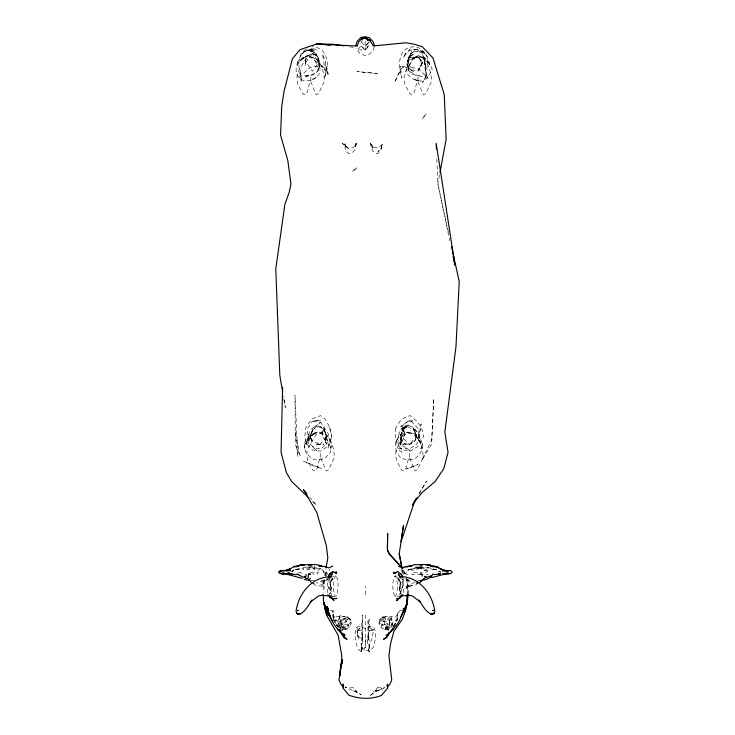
<?xml version="1.0" encoding="UTF-8"?>
<svg xmlns="http://www.w3.org/2000/svg" width="735" height="735" viewBox="0 0 735 735"><rect width="100%" height="100%" fill="white"/><g stroke="black" fill="none" stroke-linecap="round" stroke-linejoin="round"><path stroke-width="0.55" stroke-dasharray="3.67 2.76" d="M365.313 614.91L365.286 647.434C357.734 661.895 351.946 631.429 357.054 626.891L361.712 626.633L365.286 628.783L368.86 626.652L373.527 626.854C377.386 633.184 375.254 640.755 373.279 647.305L369.347 651.706L367.812 647.434C370.679 657.797 369.622 646.001 368.805 643.373L369.347 651.706M310.85 81.76L316.151 94.64L318.54 93.639L324.227 81.723C325.008 72.673 318.981 51.992 306.118 58.387L297.308 73.197L296.912 78.939L297.739 84.203L302.324 93.088L303.831 94.402L305.475 94.622C309.123 91.36 307.405 85.223 310.85 81.76L310.877 76.706M320.772 457.997L326.074 470.878L328.453 469.885L334.14 457.96C334.921 448.91 328.894 428.229 316.041 434.633L307.23 449.434L306.835 455.185L307.653 460.45L312.237 469.325L313.753 470.648L315.398 470.859C319.036 467.598 317.327 461.461 320.772 457.997L320.8 452.944M365.286 594.541L365.323 586.457M409.615 457.997L414.917 470.878L417.305 469.885L422.992 457.96C423.773 448.91 417.737 428.229 404.884 434.633L396.073 449.434L395.678 455.185L396.505 460.45L401.089 469.325L402.596 470.648L404.241 470.859C407.879 467.598 406.17 461.461 409.615 457.997L409.643 452.944M418.004 81.76L423.305 94.64L425.694 93.639L431.381 81.723C432.162 72.673 426.135 51.992 413.272 58.387L404.461 73.197L404.066 78.939L404.893 84.203L409.478 93.088L410.984 94.402L412.629 94.622C416.276 91.36 414.558 85.223 418.004 81.76L418.031 76.706M361.491 623.041L361.464 630.244L357.127 630.896L357.155 627.46M392.793 622.297L388.861 629.105L384.598 629.445L380.84 627.277L379.012 623.418L379.811 619.339L391.994 626.367L392.793 622.297L390.965 618.429L387.198 616.261L382.944 616.61L379.811 619.339L379.756 622.113L382.053 625.173L388.861 629.105L391.204 627.056M391.994 626.367L392.04 623.592L387.198 616.261L379.811 619.339M327.442 580.356L327.957 578.326L327.011 588.487L327.847 594.587M326.818 578.353L326.707 580.347L324.383 580.338L322.601 578.601M361.225 651.734L361.216 643.373L361.225 651.734L362.778 647.434L361.216 651.504M403.441 592.548L403.065 578.326M369.65 647.434L369.696 643.639L368.088 635.242L368.263 639.303L368.088 618.98L368.088 635.242L367.39 643.373L369.135 630.4L369.347 618.98M399.656 587.568L399.408 590.903L401.154 594.587L400.18 587.467M331.228 587.467L330.989 590.517L330.575 587.467M330.612 586.457L329.638 593.568M408.247 593.797L408.623 590.517L406.694 579.254M333.313 618.98L334.351 616.941L333.295 614.91L332.78 610.813L333.662 610.858C332.165 614.295 333.552 618.751 336.823 620.68L334.792 620.459L333.313 618.98L332.78 610.813L330.732 610.721L328.334 609.177M369.145 647.994L369.696 643.639L371.873 639.303L373.362 631.172L369.347 627.368L373.509 630.244L373.417 627.322M400.07 586.576L399.408 590.903L399.371 586.457M323.869 580.016L323.078 584.417L323.317 593.292M324.659 575.615L325.853 569.009M439.512 175.049L437.858 183.989L449.802 240.795M322.83 580.815L322.536 582.359L324.631 586.484L324.64 588.551M374.188 46.847L373.555 50.081L369.631 54.096L365.286 55.447L360.554 54.316L357.008 50.044L356.392 47.904M395.752 442.093C394.52 448.038 397.029 454.855 401.87 458.585L405.931 459.366L414.062 459.237C419.216 456.077 423.314 450.417 421.954 444.17L422.074 448.231L420.677 448.231C425.197 447.358 420.429 438.088 417.893 436.259C413.759 431.932 407.089 431.179 401.87 433.916L397.929 438.216L395.752 442.093L397.929 438.216M331.761 436.039L329.528 445.162L320.561 451.235L312.43 449.958L306.752 444.17L304.832 436.039L305.751 427.908L311.695 419.042L320.561 415.652L325.697 419.777L329.455 426.842L331.761 436.039L329.455 426.842M324.374 579.364L323.078 584.417L324.227 580.181M325.375 575.955L326.809 570.654L325.256 576.157M394.805 625.072L395.43 623.041M340.296 629.142L340.893 627.295L339.892 628.526M349.309 627.277L342.951 616.261L347.958 617.905L346.13 621.764L340.406 620.533L339.322 625.696L344.329 627.341L340.535 627.8L345.551 629.445L350.393 622.113L350.338 619.339L347.958 617.905L344.164 618.365L340.535 627.8L338.164 626.367L337.356 622.297L339.184 618.429L342.951 616.261L347.214 616.61L350.338 619.339L351.137 623.418L349.309 627.277L345.551 629.445L341.288 629.105L338.164 626.367L338.109 623.592L340.406 620.533L347.214 616.61L351.137 623.418M403.35 578.895L402.835 580.356L401.751 578.61M399.767 594.431L402.569 586.457L399.84 594.587L402.256 586.457L401.99 582.386L403.91 580.586L402.394 582.386L401.861 580.374L403.028 578.904M325.89 576.323L330.088 568.89M361.546 647.434L361.216 638.788L362.677 635.242L362.667 614.91L362.447 643.373L362.677 635.242L362.392 639.303L361.464 630.244M324.695 580.466L323.869 586.457L322.27 584.665L316.215 582.561M329.436 594.587L331.761 590.517L331.338 587.127M379.012 623.418L382.944 616.61L389.752 620.533L384.019 621.764L382.191 617.905L385.985 618.365L380.978 620.009M380.84 627.277L387.198 616.261M390.965 618.429L384.598 629.445L391.195 626.845M419.244 493.589L426.566 481.067L419.088 493.846M417.756 582.386L416.423 584.656L414.071 585.584L405.904 586.429L412.032 585.538L408.201 586.521L406.014 588.487L407.512 586.061L407.309 588.487L407.015 586.457L408.476 582.386L407.879 580.549L405.895 578.353M393.519 626.808L395.77 623.032M393.197 626.174L397.984 619.228M341.518 631.172L342.923 629.289L346.387 629.142L342.933 627.065L340.838 621.103L341.196 618.76L338.918 616.867L340.893 615.296L338.559 616.564L334.792 616.876L332.946 614.91L333.093 618.98L334.829 620.845L336.823 619.991M368.621 42.455L365.166 46.241L365.286 49.962L368.364 45.772L365.286 49.962L361.179 45.983L357.155 50.026L365.286 49.833L369.319 45.836M312.43 53.407L316.5 55.759L312.421 53.536L308.369 55.52L312.43 53.407L305.879 62.034L312.439 71.194L319.137 62.034L318.485 57.964L315.508 54.868L318.485 57.964L319.229 66.095L317.355 55.924L312.439 50.917C308.636 49.273 304.832 50.899 301.993 53.609L297.5 62.025L297.087 66.086L299.044 62.025L303.821 57.56L308.369 55.649C316.546 57.477 322.334 66.113 319.091 74.226L315.875 77.892L312.43 79.279L315.627 77.561L312.43 80.262L304.299 80.969C290.766 76.311 295.314 57.119 308.369 55.649L312.908 57.505M393.73 626.652L395.164 625.072M340.893 615.296L339.101 617.161L338.863 621.011L340.893 623.041L340.893 625.072L342.923 627.139L344.954 627.332L344.954 629.243M365.166 46.241L369.512 41.812M393.739 626.597L395.265 625.072M357.127 630.896L361.05 627.047L357.486 631.172L357.357 635.242L358.643 639.303L357.164 631.126L357.357 635.242L361.216 638.788M360.903 41.886L362.364 40.471M368.786 42.492L365.185 45.91L360.931 41.573M421.008 573.576L422.202 572.464L412.032 572.638L412.032 574.752L420.411 574.127M341.683 630.364L342.923 629.27M413.695 57.596C407.824 60.886 405.371 67.951 407.594 74.226C410.911 78.654 416.662 81.401 422.193 81.025L426.585 78.608L432.253 70.165C430.554 62.925 425.583 57.238 418.132 55.639L413.695 57.596L418.132 55.649L422.744 57.468M306.605 48.914C294.202 55.979 300.174 71.405 301.368 82.357L300.707 70.165L300.367 75.181L298.842 78.296L308.369 68.428L316.381 66.058L324.631 67.335L321.415 65.608L328.609 74.538L326.956 70.165L327.47 74.226L325.899 66.095L326.799 70.165C328.223 62.714 327.038 54.656 321.066 49.383L316.5 47.288L312.43 46.581M322.454 580.209L320.561 581.486L322.647 580.374M397.332 576.121L394.474 576.166C392.224 582.46 392.288 589.975 394.621 596.241L398.563 596.168M395.2 596.609L395.779 596.241C398.03 589.948 397.966 582.432 395.641 576.166L395.053 575.79M335.831 575.79L335.243 576.166C332.918 582.432 332.854 589.948 335.105 596.241L336.262 596.241C338.596 589.975 338.651 582.46 336.409 576.166L332.624 576.35M338.164 626.367L350.338 619.339M308.369 55.649L303.941 57.615L299.614 61.372L303.858 57.541L302.269 58.883L306.339 56.76L310.4 56.788L316.27 62.319L314.589 59.838L317.906 66.086L318.521 70.165L318.485 68.116L317.208 71.038L312.761 74.419L304.299 76.532L308.369 75.87L304.299 75.65C309.637 77.111 315.471 74.547 318.659 70.165L319.936 64.055L318.108 57.955L316.059 54.583L318.769 57.964L319.229 66.095L319.137 62.034L312.43 53.848M415.082 582.377L409.68 584.297L407.75 586.153L407.309 593.476L407.75 586.153L406.317 578.326M403.57 574.173L405.94 573.318L407.75 570.094L416.102 567.631L424.233 567.861L415.845 568.026L422.202 567.493L420.163 567.484L428.597 567.98L426.263 567.806L428.294 567.613L436.783 569.864L440.504 572.216L436.783 569.864L430.333 568.908L436.783 569.864M384.019 621.764L385.82 627.341L390.827 625.696M401.87 610.27L399.739 610.831L395.779 616.904L389.522 616.748L389.982 621.323L387.722 627.102L385.673 629.142L384.175 629.142L387.648 629.224L388.898 630.272M382.053 625.173L387.786 623.942M290.509 571.802C300.358 566.887 312.596 565.491 322.867 570.075L323.519 572.225L322.601 570.195L324.254 572.684L328.499 574.439M298.208 572.547L300.266 572.253L302.269 573.769L300.229 574.007M310.795 580.356L314.47 580.374M310.4 572.381L318.531 572.62L316.61 574.228L312.439 573.998M369.135 630.4L373.509 630.244M312.439 583.608L314.47 583.553M316.914 444.17L323.942 444.17L322.601 444.17M344.89 629.142L346.387 629.142M426.263 574.439L428.294 574.513M416.102 583.572L418.132 583.645M418.132 580.273L419.832 580.356M338.109 623.592L348.096 625.173L341.288 629.105L337.356 622.297M349.658 46.893L353.085 47.187L350.825 46.856M405.94 574.255L407.76 574.448M385.82 627.341L389.614 627.8M331.2 596.021L335.684 596.609M373.619 147.331L378.185 148.093L383.358 143.334L381.226 146.403L381.428 143.977L381.75 147.671L377.928 151.833L381.621 147.432L380.307 151.465L377.478 153.771L373.261 151.612L371.101 147.404L370.706 143.334L372.581 148.194L370.192 143.334L373.665 147.368L370.192 143.334M438.464 571.462L440.899 571.949M344.164 618.365L349.18 620.009M369.347 651.486L360.968 647.719L365.286 647.434L365.286 639.303M405.94 578.831L408.329 580.08L405.94 578.316M407.695 579.446L410.001 581.422L406.611 578.996M387.648 629.224L388.879 630.373M361.179 45.983L365.286 49.833M312.43 501.38L316.445 505.23L309.95 497.448M339.947 629.73L341.058 630.906M339.111 629.004L340.323 630.409M405.895 578.427L407.668 580.641L406.767 579.097M339.763 629.509L340.93 631.108M333.525 618.98L334.829 620.845M336.749 625.163L338.578 627.819M333.286 620L336.887 625.558M402.146 569.698L405.646 574.366L403.928 572.179L405.628 576.286M339.184 618.429L345.551 629.445M313.312 583.14L314.176 584.647L316.5 585.547L324.631 586.484M400.933 569.175L403.221 574.255L402.385 569.983L403.221 574.255M403.515 570.075L406.115 575.872M337.641 627.102L335.436 623.041L335.087 621.011L335.16 623.041M332.119 596.618L329.197 587.467M448.414 232.214L437.858 183.989L436.792 158.016M283.829 398.747L285.364 407.585L283.839 396.284M329.592 578.326L329.739 580.356M328.784 578.491L329.05 583.342M391.902 616.628L391.709 621.011L389.679 623.041L389.679 625.072L387.648 627.175L385.609 627.322L385.609 629.233M365.166 41.252L365.185 46.121M295.268 431.969L295.222 444.17L300.248 456.343L295.268 431.969L294.965 395.384L297.831 456.361L295.268 431.969M407.953 62.034L407.934 66.095L410.516 69.733L414.062 71.727L410.433 69.862L407.769 66.095L408.145 60.049L409.257 57.165L414.163 53.545L408.201 57.964L407.861 62.034C408.044 57.78 410.608 53.747 414.062 51.395L418.132 51.349L414.025 51.827L412.032 52.874L408.201 57.964L409.257 57.165L407.953 62.034M322.426 431.969L322.316 436.039L321.801 431.969L324.925 428.367L322.803 431.969L324.585 427.908L320.561 422.239L312.43 421.036L320.561 420.218L312.43 421.274L308.011 427.908L307.303 431.969L310.299 444.17L316.5 450.583L312.43 446.439L316.362 448.35L321.213 448.727L325.421 445.144L325.283 439.346L326.441 444.17L324.888 439.861L321.93 436.039L322.426 431.969M330.676 449.976L330.612 452.301L324.631 458.713L320.561 459.403L312.43 459.164L305.641 452.301L304.703 448.231L304.832 444.17L310.776 436.425L314.47 433.135L316.5 432.74L312.439 434.854L314.47 433.154C319.358 431.05 324.117 434.183 326.45 438.427L325.605 436.039L327.939 442.13L326.625 438.326L328.251 444.17L327.994 448.231C336.272 424.233 305.778 415.293 308.011 444.17L309.003 433.999L306.366 444.353L309.481 438.069L304.979 444.17L304.703 448.231C301.754 433.411 324.411 425.914 330.667 440.1L331.54 446.2L330.557 449.774L330.346 446.2L330.676 449.976M401.494 439.677L401.301 444.85L410.001 450.527L405.408 448.662L410.314 448.479L416.828 444.17L421.173 423.847L419.345 437.619L418.077 428.404L410.001 420.043L405.931 422.349L414.062 421.063L410.001 420.043L400.722 426.713L403.791 423.847L402.054 427.908L404.167 431.969L401.411 428.569L405.15 431.969L404.562 436.039L404.516 431.969L405.013 436.039L400.024 444.17L401.494 439.677M400.235 66.095L400.06 70.165L394.621 82.357L401.87 67.997L405.775 66.012L401.87 66.876L418.132 68.245L428.027 78.296L426.162 74.621L424.545 57.964L426.043 78.296L427.825 57.964C425.501 52.47 420.346 48.207 414.071 49.897L411.6 51.377L406.786 64.055L408.182 70.165L410.001 72.251L413.364 74.658L422.193 76.596L413.86 74.354L409.469 70.817L408.256 66.086L408.421 70.165L408.945 66.086L412.298 60.362L416.102 56.889L414.237 58.083L416.102 56.917L420.163 56.687L424.233 58.662L422.202 56.907L428.018 62.484L424.389 57.826L429.139 64.055L429.764 66.086C428.891 57.826 423.507 47.15 414.062 46.829C397.369 47.215 397.883 66.288 401.935 77.993L400.235 66.095M433.714 399.454L431.656 444.17L421.899 460.128L431.656 440.1L433.714 399.454M328.894 586.457L328.793 588.487L328.949 586.457M325.495 62.034L325.026 70.165L322.582 53.903L325.495 62.034M401.429 436.039L400.878 445.162L400.511 440.1L401.429 436.039M416.102 566.336L415.992 568.1L426.263 568.219L426.493 570.075L422.202 569.937L420.163 567.971L410.001 568.458L411.848 570.13L416.102 569.864L422.202 566.382L416.102 566.336M395.807 427.908L395.219 436.039L396.762 444.17L401.87 449.572L410.001 451.336L419.327 445.575L423.654 436.039L421.725 427.908L416.901 421.293L410.001 415.532L401.374 419.29L395.807 427.908M356.025 143.334L355.666 147.404L353.462 151.833L349.024 153.661L346.433 151.465L344.981 147.404L345.588 143.334L345.808 147.404L344.191 144.189L348.096 148.277L342.335 143.334L348.206 148.213L353.269 147.56L356.521 143.334L355.134 147.404L356.025 143.334M397.773 614.607L397.35 618.98L395.715 620.781L396.9 618.98L397.828 612.852L398.921 612.494L397.773 614.607M398.995 433.999L397.993 442.13L398.471 446.2L401.246 436.039L400.566 438.069L403.809 433.907L401.898 436.066L405.94 432.979L410.001 432.272L407.971 432.557C412.078 432.474 415.358 435.46 417.93 438.354L416.038 436.186L420.163 442.139L417.691 438.069L420.328 443.738C420.879 434.449 412.5 420.062 402.22 428.211L403.91 427.568L402.265 428.11L400.41 429.938L398.995 433.999M305.604 62.034L305.062 66.095L306.164 57.964L305.604 62.034M327.103 66.095L324.576 78.121L327.103 66.095M326.469 436.039L325.21 440.881L326.56 436.039L323.593 427.908L326.606 436.039L325.109 440.706L326.56 436.039M403.469 427.908L400.906 436.195L409.836 444.464L414.88 441.073L416.607 436.039L413.309 427.908L416.598 436.039L414.88 441.073L409.735 444.197L405.931 443.958L409.836 444.464L416.607 436.039L413.934 430.269L412.023 427.917L417.232 431.969L407.971 426.815L405.94 427.154L401.595 429.672L407.971 426.079L403.432 429.442L405.086 427.108L400.235 436.039L401.586 440.467L405.702 444.326L401.613 440.43L400.373 436.039L401.852 431.95L400.281 436.039L403.092 427.908L405.931 425.299L410.001 424.931L403.469 427.908M409.193 55.924L407.245 62.025L410.819 53.894L409.193 55.924M422.653 62.034L421.302 66.095L421.228 62.034L418.132 56.926L410.001 57.477L418.132 57.403L422.423 62.034L418.463 70.496L422.653 62.034L418.132 56.926L408.145 60.049L411.113 69.981L418.371 70.376L422.653 62.034M426.502 74.832L425.253 78.296L422.432 82.596L426.502 74.832M312.026 431.509L310.308 436.039L311.704 441.064L310.225 436.039L313.349 427.908L320.561 422.147L313.202 429.617L310.225 436.039L311.796 440.89L308.856 436.039L312.43 441.156L320.396 444.344L316.5 444.16L320.396 444.344L326.643 436.039L323.85 429.938L320.561 426.897L322.591 427.908L320.561 427.063L316.5 426.989L312.963 429.938L310.179 436.039L312.026 431.509M405.123 53.903L403.405 57.964L405.839 53.793L410.001 50.274L418.132 49.456C425.005 54.013 425.473 62.732 425.179 70.165L424.224 57.964L422.074 54.124L418.132 50.513L413.998 49.732L418.132 49.456L410.001 49.024L405.123 53.903M397.69 618.732L395.99 621.204L397.69 618.732M426.015 113.907L422.257 119.006L426.015 113.907M303.932 51.533L302.287 53.921L306.339 50.651L312.439 49.842L315.673 51.854L316.583 55.63L316.252 54.316L312.439 50.917L308.369 50.2L312.439 49.842L306.339 50.145L303.932 51.533M377.349 687.822L373.913 692.636L369.347 696.22L373.95 692.646L382.062 688.585L377.478 690.762L373.417 691.222L381.548 689.724L384.625 687.611L377.349 687.822M293.825 569.873L292.107 571.527L294.092 570.13L300.238 569.267L293.825 569.873M320.561 568.458L318.751 570.121L314.47 569.864L314.47 567.99L302.269 568.532L304.106 570.084C309.802 570.47 314.8 566.657 320.561 568.458M314.47 433.135L310.776 436.425L314.47 433.154M428.294 570.535L426.282 572.216L424.233 572.069L424.224 570.195L428.294 570.535M356.971 167.727L352.212 171.595L356.971 167.727M312.43 48.161L308.369 50.678L312.586 49.741L316.5 49.998L312.43 48.161M407.548 468.562L406.427 469.105L418.059 464.474L407.548 468.562M410.001 569.561L407.75 570.094L412.032 569.395L410.001 569.561M401.723 448.148L397.506 448.626L401.87 452.301L401.723 448.148M312.439 566.235L306.339 566.878L310.4 567.962L314.608 568.091L314.47 566.327L312.439 566.235M353.232 687.795L349.024 687.886L344.954 687.023L353.085 690.817L357.155 691.231L353.085 690.716L361.216 694.584L356.778 692.517L353.232 687.795M403.91 444.17L402.78 444.17L405.94 444.17L403.91 444.17M377.478 73.509L357.155 71.607L377.478 73.509M312.43 51.303L310.4 51.138L314.47 52.617L312.43 51.303M321.425 468.342L316.5 467.065L303.527 461.203L321.425 468.342M418.132 80.776L414.062 79.251L418.132 80.776M424.701 53.425L420.163 50.77L425.372 53.894L424.701 53.425"/><path stroke-width="1.1" d="M282.617 387.253L281.064 452.301L286.393 472.623L291.556 481.388L308.415 497.54M308.489 574.108L310.4 574.255L308.489 574.108L308.038 578.326L306.568 578.326M400.106 586.457L400.502 582.386L398.002 578.105L399.224 580.678M408.118 594.9L406.988 604.749L404.296 611.171L405.977 606.844L405.435 610.849L402.238 619.513L393.868 631.337L390.625 643.373L388.907 655.565L391.737 679.958L389.908 684.257L387.262 687.078M405.435 610.849L406.271 604.749M399.234 553.933L401.962 567.843L399.206 553.933L403.506 525.479L401.044 541.741L414.485 501.711L416.782 497.779M403.543 608.304C401.935 619.155 395.017 629.592 385.82 635.398M326.055 567.907L327.838 557.994L326.368 545.802L316.794 512.405L303.454 489.675L307.065 493.993M439.925 172.808L446.136 139.273L444.243 94.549L432.961 57.964L422.193 46.709L414.062 44.164L405.931 42.786L373.233 45.956C371.23 41.831 366.25 34.582 361.216 39.065L364.266 38.385M355.768 45.772L357.026 41.528L360.876 37.43L365.286 36.75L369.319 37.65L373.306 42.005L374.4 45.772M329.464 574.255L328.334 577.306L329.381 574.255L330.732 572.914L332.762 572.289L329.896 574.255L332.762 571.527L336.823 573.254L334.792 572.712L336.566 571.968L335.261 572.611M386.895 685.81L387.538 684.019L387.703 688.089L381.548 695.365C371.294 699.628 359.231 699.003 349.024 695.255L342.979 688.089L343.116 684.019L343.741 685.783M330.778 577.407L332.202 573.732L329.592 578.326M331.439 580.705L332.624 578.179L330.171 582.386L330.612 586.457M400.309 617.914L401.374 615.958M416.433 498.404L412.491 505.147L414.485 501.711L421.973 492.698L435.111 481.572L443.839 468.562L448.056 452.301L444.85 431.969L455.985 346.598L459.219 281.56L451.602 246.795M404.59 608.369L406.859 604.749L407.245 594.523C407.87 602.415 405.352 610.243 400.768 616.546M387.758 634.792L388.971 632.881M393.262 627.819L386.114 637.759L389.467 632.853L386.794 637.273L383.569 639.303L385.948 637.658M426.079 576.286L424.536 578.601L424.058 578.326L420.181 582.405L419.4 582.386M402.853 594.587L399.84 598.143L396.266 598.942M397.901 598.979L396.716 600.679L400.106 596.903M403.579 610.463L404.902 608.81M310.822 601.515L312.081 600.082C308.332 605.089 305.53 611.878 299.283 614.313L296.701 613.146L296.067 611.18C298.585 593.577 311.548 576.993 330.493 576.718M391.709 630.621L393.197 629.142M308.369 580.338L310.4 578.326M310.198 602.241L318.457 595.975L323.611 595.065L321.342 595.451L331.2 596.021M431.831 576.791L426.263 579.52L422.202 580.145M296.177 566.749L300.238 565.031L304.308 565.04C300.569 563.818 297.73 567.236 294.138 566.639L297.188 566.474M332.771 566.125L328.692 567.925L324.631 566.547L318.852 565.913L322.601 566.657L318.531 565.022C310.243 563.782 302.057 565.022 294.138 566.556L287.927 570.075L283.976 570.755L287.927 570.075L290.077 568.771L286.503 570.369L279.916 570.663L278.446 572.225L279.916 573.566L281.946 573.87L292.107 573.658M401.87 568.063L405.94 566.556L411.756 565.932L405.94 566.814L410.249 566.253L414.071 564.71L426.263 564.526L436.425 566.547L442.69 570.038L446.365 570.773M432.364 575.284L426.263 577.563L424.536 576.286M446.595 573.576L432.364 577.453L430.333 576.709M448.626 573.603L442.525 573.769M399.684 596.021L409.542 595.451L407.273 595.065L412.418 595.975L420.686 602.241L418.803 600.082C422.551 605.089 425.354 611.878 431.601 614.313L434.183 613.146L434.817 611.18C432.336 593.705 419.474 577.104 400.74 576.607M434.394 574.641L440.495 573.934L438.464 573.64M444.556 573.787L450.656 573.649L452.255 572.225L450.656 570.58L442.525 570.773L448.626 570.608L444.115 570.36L440.495 568.835L442.69 570.038L446.641 570.81M283.976 573.677L281.946 573.842L288.046 573.769L286.007 573.64M335.178 598.483L337.016 598.474L332.395 598.906L329.455 596.618L332.79 598.63M282.286 572.225L283.976 572.216M296.398 574.255L298.208 574.255M432.364 574.255L434.238 574.255M446.595 572.216L448.332 572.225M426.263 565.031L430.333 565.04L428.294 564.939M403.91 567.742L401.87 567.686L398.747 566.125L399.84 566.749M422.202 564.866L420.163 564.783L422.202 564.857M422.138 574.366L420.163 574.255L422.138 574.366L422.257 576.121M446.595 573.677L448.626 573.842M322.215 44.513L316.5 44.017L300.036 49.668L292.466 58.607L284.096 91.03L281.689 106.75L280.559 135.203L287.808 160.515L290.941 183.989L289.278 192.12L284.904 204.312L275.781 268.808L279.824 375.548L282.681 392.113M325.642 44.807L330.217 45.203M296.177 574.632L290.077 573.879L287.973 572.225L290.077 573.658M344.053 45.864L332.762 44.219L316.5 44.017L357.274 46.066L358.753 41.702L361.216 39.341L365.286 37.632L367.702 40.076M416.864 582.157L418.399 582.386M304.308 579.492L310.142 580.475M286.007 573.943L287.955 574.274M395.99 573.006L393.262 572.427L395.779 572.62L393.739 573.135L397.8 571.508L401.292 574.255L402.762 577.499M332.762 598.336L330.732 597.886L327.847 594.587M302.214 578.362L287.826 574.467M298.208 574.761L304.308 577.572L306.072 576.286L306.045 574.255M311.254 582.386L310.4 581.376M365.286 38.156L370.275 40.719L365.286 37.852M344.687 637.585L347.049 639.285L343.833 637.273L341.095 632.523M328.122 612.126L326.634 610.858L327.994 612.246M327.442 610.307L326.331 609.232L327.571 610.849M337.356 629.142L338.863 630.639M365.13 37.402L368.051 40.342M402.651 568.155L389.44 554.19L387.373 549.863L387.648 533.61L387.483 549.863L389.44 554.19L398.646 564.094M343.695 633.8L345.009 635.233L341.15 633.01L339.386 631.172L340.893 632.559C333.883 625.788 328.481 616.555 327.36 606.779L328.26 609.995M326.68 608.8C323.198 605.824 323.446 600.78 323.4 596.618M343.383 686.986L340.801 684.11L338.991 679.958L341.931 659.626L341.977 663.696L341.757 655.565L338.146 635.242L326.423 614.91L324.163 602.718L325.458 608.81L323.575 602.718L328.618 615.03L332.799 620.956M340.277 631.512L344.476 637.732L341.068 632.486M304.51 576.286L306.054 578.592M341.086 632.026L344.09 636.657M332.679 598.786L333.892 600.679L333.01 598.648M401.025 578.326L398.379 573.723L399.849 577.407M328.334 609.177L326.845 606.476L328.214 610.142M453.082 256.386L454.956 265.298L436.195 143.334M324.392 603.086L325.623 610.849L328.315 615.25L325.421 610.849L324.153 602.718M436.241 144.464L436.425 148.984M340.489 667.757L339.8 675.888L341.931 659.626L340.489 667.757M281.946 570.507L279.824 572.216L281.946 570.516M422.239 580.338L420.163 580.843L422.239 580.338M298.042 610.353L297.592 610.592L298.042 610.353M434.183 613.146L431.601 614.313L434.183 613.146M395.779 572.51L393.739 573.557L395.779 572.528M290.371 570.305L286.007 570.801L290.371 570.305M300.156 613.753L297.84 613.955L300.156 613.753M310.4 564.783L308.369 564.866L312.439 564.774L310.4 564.783M436.425 566.63L430.333 566.419L436.425 566.823L438.804 567.815L436.425 566.63M433.044 613.955L430.728 613.753L433.044 613.955M432.841 610.353L433.292 610.592L432.841 610.353M299.283 614.313L296.701 613.146L299.283 614.313M330.603 617.115L327.893 610.849L330.603 617.115M401.88 576.313L401.227 574.255L401.88 576.313"/></g></svg>
